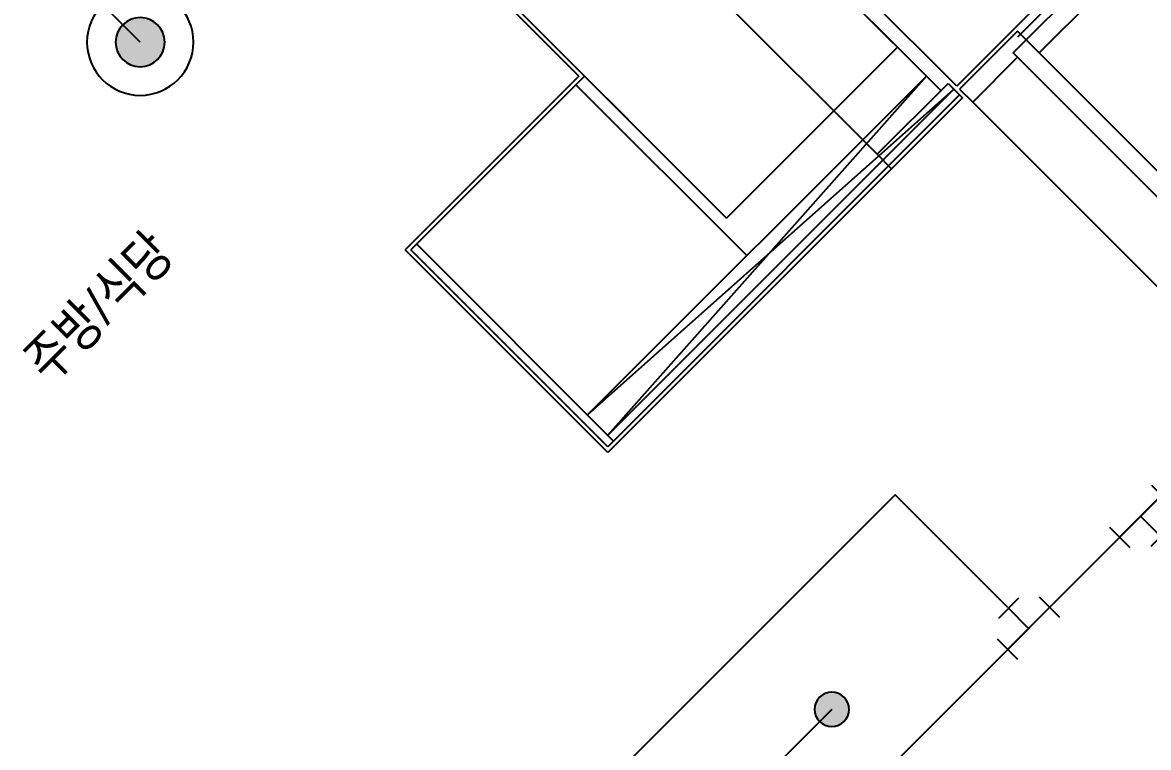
# Model space of a CAD drawing. Header units: millimetres. Extents: x 238075 to 303070, y -258150 to -205841.
# Drawn here: x 278553 to 281302, y -233369 to -231600 of the extents above; entities that cross this region are included whole.
import ezdxf
from ezdxf.enums import TextEntityAlignment as Align

# ---------------------------------------------------------------- set-up
doc = ezdxf.new("R2010")
doc.units = ezdxf.units.MM
doc.header["$LTSCALE"] = 200
for name, color, linetype in [('-소화(SP가지관)', 3, 'Continuous'), ('-소화(SP헤드하향)', 2, 'Continuous'), ('L4', 4, 'Continuous'), ('SP 후렉시블', 7, 'Continuous'), ('아파트', 253, 'Continuous')]:
    doc.layers.add(name, color=color, linetype=linetype)
doc.styles.add('맑은고딕', font='malgun.ttf', dxfattribs={"width": 0.8})
doc.linetypes.add('BATTING', pattern='A,0.0001,-0.1,[134,ltypeshp.shx,S=0.1,R=0,X=-0.1,Y=0],-0.2,[134,ltypeshp.shx,S=0.1,R=180,X=0.1,Y=0],-0.1', length=0.4001)

# ---------------------------------------------------------------- blocks, each defined once
blk = doc.blocks.new('A$C39172136')
at = {"layer": '-소화(SP헤드하향)'}
blk.add_hatch(color=0, dxfattribs=at).paths.add_polyline_path([(0, -42, -1), (0, 42, -1)])
at = {"layer": '-소화(SP헤드하향)', "color": 0}
blk.add_circle((0, 0), 42, dxfattribs=at)
blk = doc.blocks.new('A$C41EF0EE0')
at = {"layer": '-소화(SP헤드하향)'}
h = blk.add_hatch(color=0, dxfattribs=at)
h.dxf.hatch_style = 1
edge = h.paths.add_edge_path()
edge.add_arc((0, 0), 60, 0, 360)
blk.add_line((0, 0, 0), (0, 0, 0), dxfattribs=at)
at = {"layer": '-소화(SP헤드하향)', "color": 1}
blk.add_circle((0, 0), 130, dxfattribs=at)
at = {"layer": '-소화(SP헤드하향)', "color": 0}
blk.add_circle((0, 0, 0), 60, dxfattribs=at)
blk = doc.blocks.new('A$C1978247E')
at = {"color": 0}
for p, q in [((-45.1, 90), (45.1, 90)), ((0, 0), (0, 90)), ((-93.8, -45.1), (-93.8, 45.1)), ((93.8, -45.1), (93.8, 45.1)), ((93.8, 0), (-93.8, 0))]:
    blk.add_line(p, q, dxfattribs=at)

msp = doc.modelspace()

# ---------------------------------------------------------------- linework, layer by layer
at = {"layer": '-소화(SP가지관)', "color": 2, "ltscale": 0.25}
msp.add_line((278611.2, -235477, 54985.4), (283644.8, -230443.4, 54985.4), dxfattribs=at)
at = {"layer": '-소화(SP가지관)', "ltscale": 2}
for p, q in [((280683.4, -232752.7, 54985.4), (278982, -234454.1, 54985.4)), ((280958.6, -233027.8, 54985.4), (280683.4, -232752.7, 54985.4))]:
    msp.add_line(p, q, dxfattribs=at)
at = {"layer": '-소화(SP가지관)', "color": 6}
msp.add_line((283051.6, -234573.6, 54985.4), (281283.1, -232805.1, 54985.4), dxfattribs=at)
at = {"layer": 'L4'}
for p, q in [((280795.2, -231765.7), (278896.6, -229867.1)), ((280834.1, -231755.1, 54985.4), (279158.2, -230079.2, 54985.4)), ((280639.6, -231921.2), (278967.3, -230248.9)), ((282255.4, -230362.1), (280982.6, -231634.9)), ((280689.1, -231659.6), (279405.7, -230376.2)), ((280271.9, -232076.8), (278967.3, -230772.2)), ((279911.3, -231730.3), (278967.3, -230786.3)), ((281696.7, -230949), (281003.8, -231641.9)), ((281035.6, -231673.8), (281728.6, -230980.8)), ((281010.8, -231578.3, 54985.4), (280834.1, -231755.1, 54985.4)), ((280982.6, -231620.7), (280841.1, -231762.2)), ((281003.8, -231641.9), (280982.6, -231620.7)), ((280972, -231673.8), (281003.8, -231641.9)), ((281003.8, -231641.9), (280972, -231673.8)), ((281003.8, -231641.9), (281035.6, -231673.8)), ((281696.7, -232334.9), (281003.8, -231641.9)), ((280271.9, -232076.8), (280689.1, -231659.6)), ((280873, -231794), (280982.6, -231684.4)), ((280982.6, -231684.4), (280972, -231673.8)), ((280972, -231673.8), (281664.9, -232366.7)), ((279911.3, -231730.3), (279487, -232154.6)), ((279925.4, -231730.3), (279501.2, -232154.6)), ((279925.4, -231730.3), (280031.5, -231836.4)), ((280759.8, -231730.3), (279932.5, -232557.6)), ((279982, -232607.1), (280759.8, -231730.3)), ((279904.2, -231751.5), (280321.4, -232168.7)), ((279932.5, -232557.6), (280827, -231762.2)), ((280827, -231762.2), (279982, -232607.1)), ((280639.6, -231921.2), (280812.9, -231748)), ((280812.9, -231748), (280848.2, -231783.4)), ((280841.1, -231762.2), (280873, -231794)), ((280841.1, -231776.3), (279996.1, -232621.3)), ((280848.2, -231783.4), (280675, -231956.6)), ((280873, -231794), (281544.7, -232465.7)), ((280830.5, -231801), (279982, -232649.6)), ((280675, -231956.6), (280639.6, -231921.2)), ((279996.1, -232621.3), (279515.3, -232140.5)), ((279982, -232649.6), (279487, -232154.6)), ((279982, -232635.4), (279501.2, -232154.6)), ((279996.1, -232621.3), (279982, -232635.4))]:
    msp.add_line(p, q, dxfattribs=at)
at = {"layer": 'SP 후렉시블', "linetype": 'BATTING', "ltscale": 5, "elevation": 54985.4}
for points in [[(278840, -231647.4), (278702.1, -231509.5, 0.416651), (278561.6, -231510.3), (278350.9, -231721), (278329.7, -231742.2)], [(280529, -233276.4), (280507.8, -233297.6), (280372.7, -233432.7, 0.135924), (280323.6, -233495.9), (280239.8, -233614.5), (280237.3, -233617, -0.438484), (280104, -233625.1), (280042.7, -233564.5), (280006.4, -233528.2)]]:
    msp.add_lwpolyline(points, format="xyb", dxfattribs=at)
at = {"layer": '아파트'}
msp.add_circle((263075.4, -230841.1, 54985.4), 25000, dxfattribs=at)

# ---------------------------------------------------------------- block references
at = {"layer": '-소화(SP가지관)', "color": 2, "ltscale": 0.25, "yscale": 0.773119999980927, "zscale": 0.773119999980927}
for p, xscale, rotation in [((281283.1, -232805.1, 54985.4), 0.773119999980927, 225), ((281009.5, -233078.7, 54985.4), -0.773119999980927, 44.99999999999984)]:
    msp.add_blockref('A$C1978247E', p, dxfattribs=dict(at, xscale=xscale, rotation=rotation))
at = {"layer": '-소화(SP헤드하향)', "xscale": -1, "rotation": 315}
msp.add_blockref('A$C41EF0EE0', (278840, -231647.4, 54985.4), dxfattribs=at)
at = {"layer": '-소화(SP헤드하향)', "ltscale": 0.2, "xscale": -1}
for rotation in [45, 44.99999999999984]:
    msp.add_blockref('A$C39172136', (280529, -233276.4, 54985.4), dxfattribs=dict(at, rotation=rotation))
at = {"layer": '-소화(SP헤드하향)', "color": 12, "ltscale": 0.2, "xscale": -1, "rotation": 44.99999999999984}
msp.add_blockref('A$C39172136', (280529, -233276.4, 54985.4), dxfattribs=at)

# ---------------------------------------------------------------- texts
at = {"layer": 'L4', "style": '맑은고딕', "width": 0.8}
msp.add_text('주방/식당', height=100, rotation=45, dxfattribs=at).set_placement((278737.6, -232292.5), align=Align.MIDDLE_CENTER)

doc.saveas('drawing.dxf')
